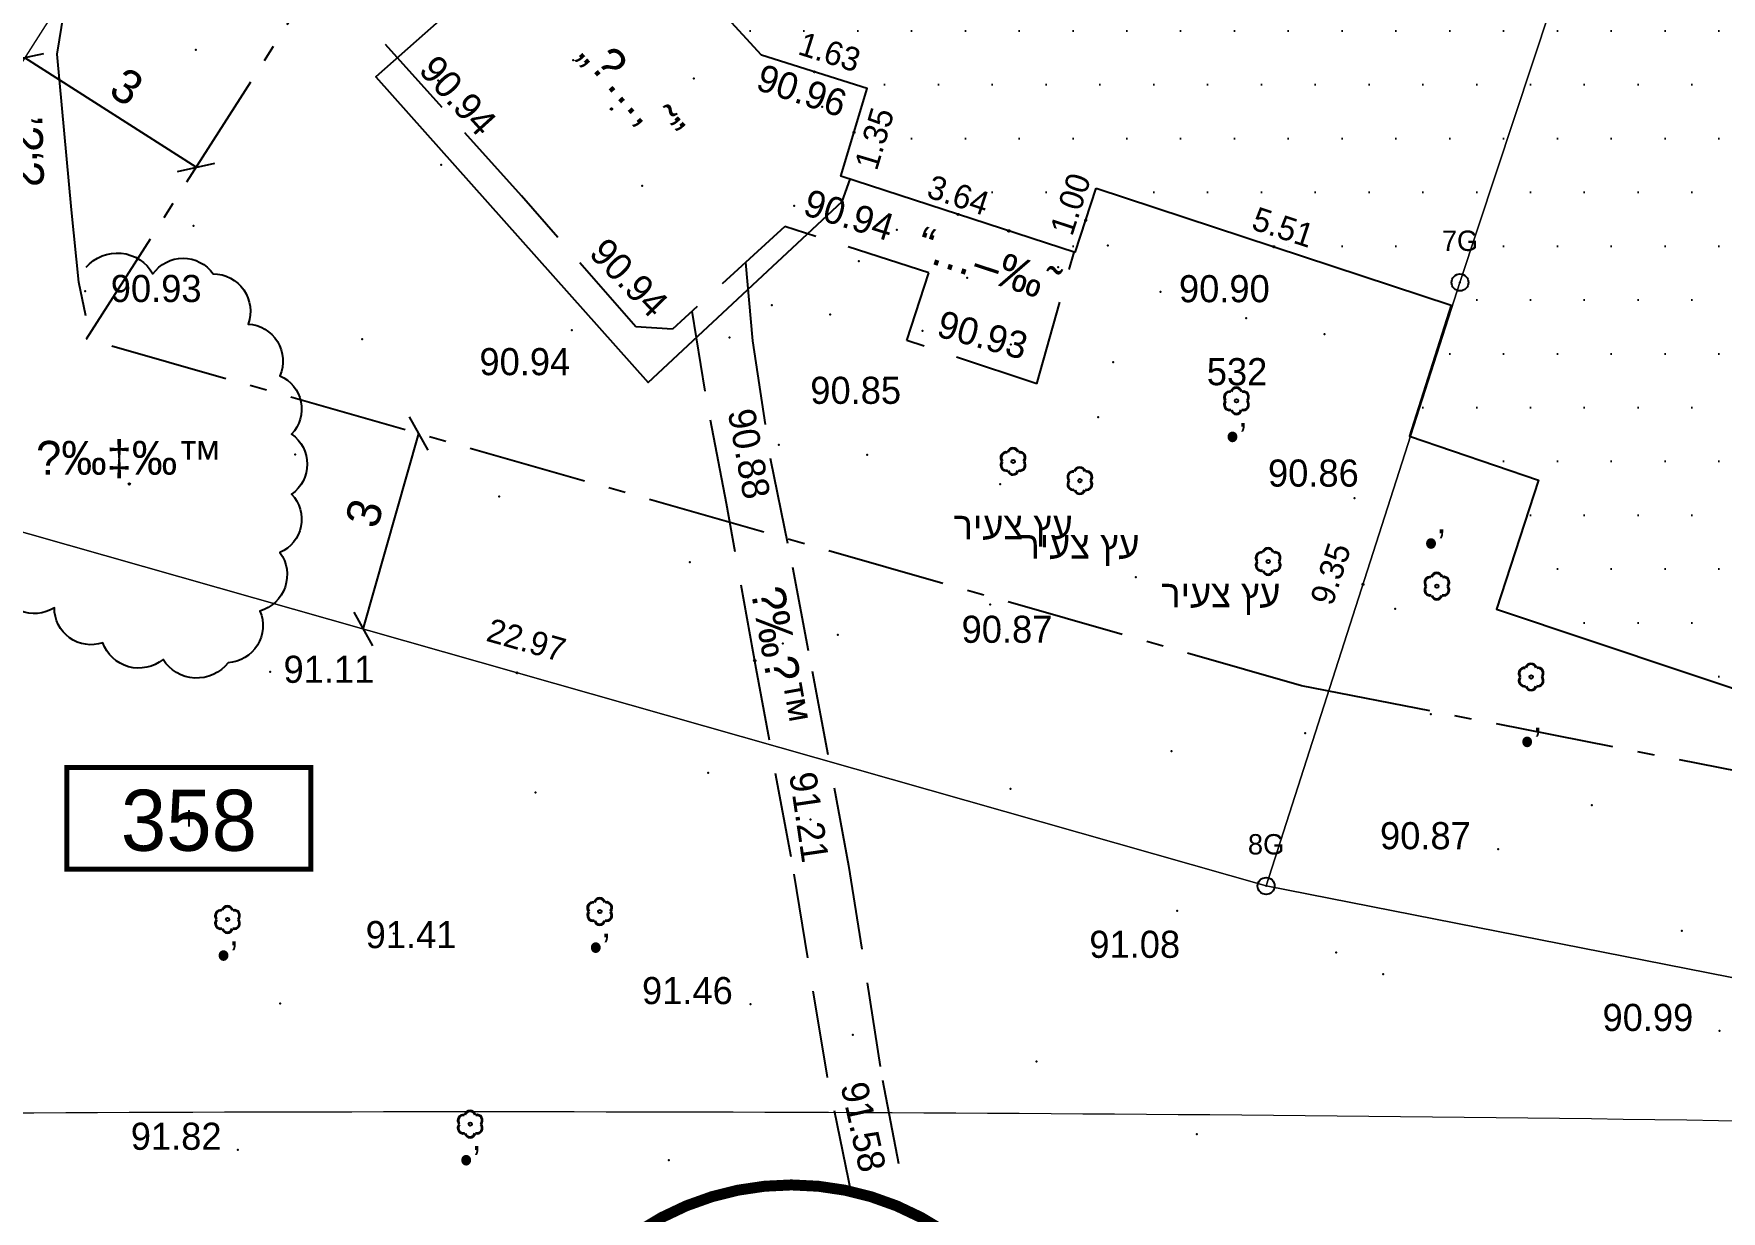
# Model space of a CAD drawing. Extents: x 155532 to 155646, y 598913 to 599004.
# Drawn here: x 155553.4 to 155578.28, y 598945.13 to 598962.5 of the extents above; entities that cross this region are included whole.
import ezdxf
from ezdxf.enums import TextEntityAlignment as Align

# ---------------------------------------------------------------- set-up
doc = ezdxf.new("R2010")
doc.units = 0
doc.header["$LTSCALE"] = 0.25
doc.linetypes.add('DASHED', pattern=[7, 5, -2])
doc.linetypes.add('KB', pattern=[11, 7, -1.5, 1, -1.5])
doc.layers.get('0').update_dxf_attribs({"linetype": 'CONTINUOUS'})
doc.layers.get('DEFPOINTS').update_dxf_attribs({"linetype": 'CONTINUOUS'})
for name, color, linetype in [('1-KAVB-DIMP', 3, 'CONTINUOUS'), ('C1609', 7, 'CONTINUOUS'), ('C1611', 6, 'CONTINUOUS'), ('C1692', 7, 'CONTINUOUS'), ('M1010', 240, 'CONTINUOUS'), ('M1502', 15, 'CONTINUOUS'), ('M2801', 95, 'CONTINUOUS'), ('Mrozeta', 7, 'CONTINUOUS'), ('PCELL', 160, 'CONTINUOUS'), ('SCELLNO', 160, 'CONTINUOUS'), ('srozeta', 7, 'CONTINUOUS')]:
    doc.layers.add(name, color=color, linetype=linetype)
for name, color, linetype, lineweight in [('M2200', 5, 'CONTINUOUS', 25), ('M2208', 34, 'CONTINUOUS', 25), ('M2407', 22, 'DASHED', 25), ('M2606', 84, 'CONTINUOUS', 25)]:
    doc.layers.add(name, color=color, linetype=linetype, lineweight=lineweight)
doc.styles.add('HANIT_TEXT', font='hebtxt')
doc.styles.add('hebtxt', font='hebtxt')
doc.styles.add('MVT-NOS', font='mvt-nos')
doc.styles.add('TRHEBTXT', font='hebtxt.shx')
doc.dimstyles.new('מידות', dxfattribs={"dimtxt": 0.5, "dimasz": 0.4, "dimexe": 1.25, "dimexo": 0.625, "dimgap": 0.2, "dimtad": 1, "dimtxsty": 'TRHEBTXT', "dimblk": 'OBLIQUE', "dimcen": 2.5, "dimse1": 1, "dimse2": 1, "dimclrd": 1, "dimclrt": 1, "dimadec": 0, "dimazin": 0, "dimtfac": 1, "dimtmove": 0, "dimatfit": 3, "dimldrblk": 'OBLIQUE', "dimfxl": 1, "dimarcsym": 0})

# ---------------------------------------------------------------- blocks, each defined once
blk = doc.blocks.new('M1502_P')
blk.add_point((0, 0))
at = {"style": 'HANIT_TEXT', "flags": 1}
blk.add_attdef('NAME', text='', height=1.6, dxfattribs=at).set_placement((0, 0.5), align=Align.BOTTOM_CENTER)
at = {"style": 'HANIT_TEXT'}
blk.add_attdef('HEIGHT', text='', height=1.6, dxfattribs=at).set_placement((0, -1), align=Align.TOP_CENTER)
at = {"style": 'HANIT_TEXT', "flags": 1}
blk.add_attdef('MARK', text='', height=1.6, dxfattribs=at).set_placement((0, -3), align=Align.TOP_CENTER)
blk = doc.blocks.new('M2801_E')
blk.add_circle((0, 0), 0.1)
for centre, radius, start, end in [((-0.404, 0.218), 0.341, 79.54762, 220.66756), ((-0.404, 0.218), 0.291, 79.54762, 220.66756), ((-0.011, 0.455), 0.345, 16.98879, 163.38726), ((-0.011, 0.455), 0.295, 16.98879, 163.38726), ((0.398, 0.229), 0.336, 316.98297, 103.51554), ((0.398, 0.229), 0.286, 316.98297, 103.51554), ((-0.401, -0.224), 0.342, 140.07378, 283.84502), ((-0.401, -0.224), 0.292, 140.07378, 283.84502), ((-0.008, -0.48), 0.32, 193.68325, 346.6724), ((-0.008, -0.48), 0.27, 193.68325, 346.6724), ((0.399, -0.231), 0.336, 253.47409, 43.39426), ((0.399, -0.231), 0.286, 253.47409, 43.39426)]:
    blk.add_arc(centre, radius, start, end)
at = {"style": 'HANIT_TEXT'}
blk.add_attdef('NAME', text='', height=1.6, dxfattribs=at).set_placement((0, 0.5), align=Align.BOTTOM_CENTER)
at = {"style": 'HANIT_TEXT', "flags": 1}
for tag, p in [('HEIGHT', (0, -1)), ('DIAMETER', (0, -5)), ('TOP_DIAMETER', (0, -7)), ('TYPE', (0, -9))]:
    blk.add_attdef(tag, text='', height=1.6, dxfattribs=at).set_placement(p, align=Align.TOP_CENTER)
at = {"style": 'HANIT_TEXT'}
blk.add_attdef('MARK', text='', height=1.6, dxfattribs=at).set_placement((0, -3), align=Align.TOP_CENTER)
blk = doc.blocks.new('CELLNO')
at = {"color": 2}
for points in [[(-0.4, 0), (0.4, 0)], [(0, 0.4), (0, -0.4)]]:
    blk.add_lwpolyline(points, dxfattribs=at)
at = {"layer": 'SCELLNO', "const_width": 0.25}
blk.add_lwpolyline([(6, 2.5), (-6, 2.5), (-6, -2.5), (6, -2.5)], close=True, dxfattribs=at)
at = {"layer": 'SCELLNO', "style": 'MVT-NOS'}
blk.add_attdef('CELLNO', text='', height=3, dxfattribs=at).set_placement((0, 0), align=Align.MIDDLE)
at = {"layer": 'SCELLNO', "style": 'MVT-NOS', "flags": 1}
for tag, p in [('CODE', (-0.287, -6)), ('AREA', (0.213, -8.967))]:
    blk.add_attdef(tag, text='', height=2.5, dxfattribs=at).set_placement(p, align=Align.CENTER)
blk = doc.blocks.new('C1692')
at = {"color": 255}
blk.add_circle((0, 0), 0.05, dxfattribs=at)
at = {"style": 'hebtxt'}
blk.add_attdef('TEXT', text='', height=2, dxfattribs=at).set_placement((0, 1.5), align=Align.MIDDLE)
blk = doc.blocks.new('C1609')
blk.add_circle((0, 0), 0.04)
at = {"style": 'hebtxt', "width": 10}
blk.add_attdef('CROSS', text='', height=1.4, dxfattribs=at).set_placement((0, 1.5), align=Align.CENTER)
at = {"style": 'hebtxt'}
for tag in ['LEGAL_LENGTH', 'RADIUS']:
    blk.add_attdef(tag, text='', height=1.4, dxfattribs=at).set_placement((0, 1.5), align=Align.CENTER)
at = {"style": 'hebtxt', "flags": 8}
blk.add_attdef('CALC_LENGTH', text='', height=1.4, dxfattribs=at).set_placement((0, -2.716), align=Align.CENTER)
at = {"style": 'hebtxt', "flags": 1}
for tag, p in [('LINE_NAME', (0, -4)), ('TOPO', (0, -5.5)), ('COMMENT', (0, -7))]:
    blk.add_attdef(tag, text='', height=1, dxfattribs=at).set_placement(p, align=Align.MIDDLE_CENTER)
blk = doc.blocks.new('_OBLIQUE')
at = {"color": 0, "linetype": 'ByBlock'}
blk.add_line((-0.5, -0.5), (0.5, 0.5), dxfattribs=at)
blk = doc.blocks.new('*D33')
at = {"layer": '1-KAVB-DIMP', "color": 1, "lineweight": -2, "ltscale": 0.1, "transparency": 16777216}
blk.add_line((155558.253, 598953.717), (155559.075, 598956.602), dxfattribs=at)
at = {"layer": 'DEFPOINTS', "color": 0, "ltscale": 0.1, "transparency": 16777216}
for p in [(155559.075, 598956.602), (155561.345, 598955.956), (155560.524, 598953.071)]:
    blk.add_point(p, dxfattribs=at)
at = {"layer": '1-KAVB-DIMP', "color": 1, "lineweight": -2, "ltscale": 0.1, "transparency": 16777216, "xscale": 0.4, "yscale": 0.4, "zscale": 0.4}
for p, rotation in [((155559.075, 598956.602), 74.1132208754407), ((155558.253, 598953.717), 254.1132208754407)]:
    blk.add_blockref('_OBLIQUE', p, dxfattribs=dict(at, rotation=rotation))
at = {"layer": '1-KAVB-DIMP', "color": 1, "lineweight": 0, "ltscale": 0.1, "transparency": 16777216, "insert": (155558.272, 598955.427), "char_height": 0.5, "attachment_point": 5, "rotation": 74.1132, "style": 'TRHEBTXT'}
blk.add_mtext('3', dxfattribs=at)
blk = doc.blocks.new('rozeta')
at = {"layer": 'Mrozeta', "const_width": 0.25}
blk.add_lwpolyline([(6.25, 0, 1), (-6.25, 0, 1)], format="xyb", close=True, dxfattribs=at)
for points in [[(4.419, -4.419), (-4.419, 4.419)], [(4.419, 4.419), (-4.419, -4.419)]]:
    blk.add_lwpolyline(points, dxfattribs=at)
at = {"layer": 'Mrozeta', "style": 'MVT-NOS'}
blk.add_attdef('ROADNO', text='', height=2.5, dxfattribs=at).set_placement((-0.01, 4.016), align=Align.MIDDLE)
blk.add_attdef('KBL', text='', height=2.5, dxfattribs=at).set_placement((-2.129, 0.043), align=Align.MIDDLE_RIGHT)
blk.add_attdef('KBR', text='', height=2.5, dxfattribs=at).set_placement((1.906, 0.043), align=Align.MIDDLE_LEFT)
blk.add_attdef('WIDTH', text='', height=2.5, dxfattribs=at).set_placement((-0.01, -5.062), align=Align.CENTER)
blk = doc.blocks.new('*D34')
at = {"layer": '1-KAVB-DIMP', "color": 1, "lineweight": -2, "ltscale": 0.1, "transparency": 16777216}
blk.add_line((155555.791, 598960.529), (155553.262, 598962.143), dxfattribs=at)
at = {"layer": 'DEFPOINTS', "color": 0, "ltscale": 0.1, "transparency": 16777216}
for p in [(155553.262, 598962.143), (155551.646, 598959.611), (155554.174, 598957.997)]:
    blk.add_point(p, dxfattribs=at)
at = {"layer": '1-KAVB-DIMP', "color": 1, "lineweight": -2, "ltscale": 0.1, "transparency": 16777216, "xscale": 0.4, "yscale": 0.4, "zscale": 0.4}
for p, rotation in [((155553.262, 598962.143), 147.4523333960417), ((155555.791, 598960.529), 327.4523333960417)]:
    blk.add_blockref('_OBLIQUE', p, dxfattribs=dict(at, rotation=rotation))
at = {"layer": '1-KAVB-DIMP', "color": 1, "lineweight": 0, "ltscale": 0.1, "transparency": 16777216, "insert": (155554.768, 598961.716), "char_height": 0.5, "attachment_point": 5, "rotation": 327.4523, "style": 'TRHEBTXT'}
blk.add_mtext('3', dxfattribs=at)
blk = doc.blocks.new('C1611')
blk.add_circle((0, 0), 0.5)
at = {"color": 255}
blk.add_point((0, 0), dxfattribs=at)
at = {"style": 'hebtxt'}
blk.add_attdef('POINT_NAME', text='', height=1.2, dxfattribs=at).set_placement((0, 1.5), align=Align.BOTTOM_CENTER)
blk.add_attdef('MARK_DESC', text='', height=1.2, dxfattribs=at).set_placement((0, -1.507), align=Align.TOP_CENTER)
at = {"style": 'hebtxt', "flags": 1}
for tag, p in [('MARK', (0, -4.223)), ('CLASS', (0, -5.723)), ('SOURCE', (0, -7.223)), ('TOPO', (0, -8.723)), ('HEIGHT', (0, -10.223)), ('COMMENT', (0, -11.723))]:
    blk.add_attdef(tag, text='', height=1, dxfattribs=at).set_placement(p, align=Align.MIDDLE)

msp = doc.modelspace()

# ---------------------------------------------------------------- hatches: boundary and pattern name
h = msp.add_hatch()
h.set_pattern_fill('DOTS', color=256, scale=0.5)
h.set_pattern_definition([(0, (86.988, -19.4652), (0.396875, 0.79375), [0, -0.79375])])
h.paths.add_polyline_path([(155583.448, 598969.467), (155578.638, 598971.063), (155577.513, 598967.747), (155578.229, 598967.49), (155577.682, 598965.889), (155572.4, 598967.659), (155572.431, 598967.753), (155572.226, 598967.822), (155571.948, 598966.915), (155570.835, 598967.277), (155571.04, 598967.89), (155568.558, 598970.696), (155568.502, 598970.646), (155568.36, 598970.808), (155565.854, 598968.584), (155563.582, 598971.144), (155561.865, 598969.664), (155561.906, 598969.605), (155558.236, 598966.34), (155560.591, 598963.721), (155561.759, 598964.77), (155564.13, 598962.182), (155565.686, 598961.691), (155565.3, 598960.398), (155568.756, 598959.27), (155569.066, 598960.22), (155574.302, 598958.493), (155573.651, 598956.571), (155575.596, 598955.932), (155574.954, 598954.016), (155581.892, 598951.692), (155582.632, 598953.965), (155585.239, 598953.391), (155588.57, 598965.161), (155586.68, 598964.797), (155586.645, 598964.81), (155583.173, 598964.093), (155581.719, 598964.507)])

# ---------------------------------------------------------------- linework, layer by layer
at = {"layer": 'M1010', "linetype": 'KB'}
msp.add_lwpolyline([(155584.779, 598950.388), (155572.271, 598952.847), (155572.271, 598952.847), (155572.094, 598952.881), (155554.174, 598957.997), (155558.364, 598964.561), (155557.408, 598965.665), (155557.408, 598965.665), (155563.099, 598974.583), (155563.099, 598974.583, -0.394685), (155567.069, 598975.6), (155567.069, 598975.6, 0.04028), (155578.307, 598970.544), (155578.576, 598971.356), (155589.318, 598967.738)], format="xyb", dxfattribs=at)
at = {"layer": 'M2200'}
for points in [[(155568.756, 598959.27), (155569.066, 598960.22)], [(155569.066, 598960.22), (155574.302, 598958.493), (155573.683, 598956.56), (155575.59, 598955.913), (155574.966, 598954.012), (155581.892, 598951.692), (155582.632, 598953.965), (155585.239, 598953.391), (155585.272, 598953.383)]]:
    msp.add_lwpolyline(points, dxfattribs=at)
msp.add_polyline3d([(155568.756, 598959.27, 93.043), (155565.3, 598960.398, 92.885), (155565.686, 598961.691, 93.073), (155564.13, 598962.182, 92.443), (155561.759, 598964.77, 93.096), (155560.591, 598963.721, 92.346), (155558.236, 598966.34, 93.075), (155561.906, 598969.605, 93.073), (155561.865, 598969.663, 92.266), (155563.582, 598971.144, 93.183), (155565.851, 598968.587, 92.277)], dxfattribs=at)
at = {"layer": 'M2208'}
msp.add_polyline3d([(155560.566, 598963.748, 95.365), (155558.441, 598961.862, 95.365), (155562.459, 598957.352, 94.673), (155565.317, 598960.025, 95.59), (155565.437, 598960.354, 96.591)], dxfattribs=at)
at = {"layer": 'M2407'}
for p, q in [((155568.189, 598957.335, 92.205), (155568.738, 598959.276, 92.374)), ((155568.189, 598957.335, 92.307), (155566.273, 598957.973, 92.327))]:
    msp.add_line(p, q, dxfattribs=at)
for points in [[(155566.273, 598957.973, 92.379), (155566.597, 598958.971, 92.335), (155564.473, 598959.653, 92.334), (155562.815, 598958.14, 92.279), (155562.274, 598958.177, 92.34), (155560.588, 598960.107, 92.327), (155557.695, 598963.331, 92.311)], [(155563.894, 598959.125, 92.287), (155563.997, 598957.969, 92.287), (155564.26, 598956.211, 92.256), (155564.584, 598954.63, 92.307), (155564.876, 598953.095, 92.405), (155565.414, 598950.229, 92.644), (155565.913, 598947.061, 92.87), (155566.205, 598945.543, 92.997)], [(155565.458, 598945.386, 93.022), (155565.096, 598947.14, 92.894), (155564.566, 598950.359, 92.645), (155564.049, 598953.135, 92.405), (155563.611, 598955.571, 92.277), (155563.296, 598957.226, 92.244), (155563.105, 598958.405, 92.304)]]:
    msp.add_polyline3d(points, dxfattribs=at)
at = {"layer": 'M2606'}
msp.add_polyline3d([(155554.165, 598958.338, 92.32), (155554.062, 598958.832, 92.359), (155553.952, 598959.903, 92.311), (155553.741, 598962.2, 92.317), (155554.07, 598964.227, 92.197), (155554.963, 598965.57, 92.236), (155556.343, 598967.479, 92.245), (155557.934, 598968.956, 92.159), (155559.032, 598970.428, 92.172), (155560.052, 598971.677, 92.119)], dxfattribs=at)
at = {"layer": 'M2801'}
msp.add_lwpolyline([(155554.169, 598959.054, -0.520567), (155555.154, 598958.956, -0.520567), (155555.154, 598958.956, -0.520567), (155556.041, 598958.956, -0.520567), (155556.041, 598958.956, -0.520567), (155556.558, 598958.217, -0.520567), (155556.558, 598958.217, -0.520567), (155557.026, 598957.454, -0.520567), (155557.026, 598957.454, -0.520567), (155557.198, 598956.592, -0.520567), (155557.198, 598956.592, -0.520567), (155557.198, 598955.706, -0.520567), (155557.198, 598955.706, -0.520567), (155557.026, 598954.845, -0.520567), (155557.026, 598954.845, -0.520567), (155556.731, 598953.983, -0.520567), (155556.731, 598953.983, -0.520567), (155556.263, 598953.22, -0.520567), (155556.263, 598953.22, -0.520567), (155555.302, 598953.269, -0.520567), (155555.302, 598953.269, -0.520567), (155554.415, 598953.516, -0.520567), (155554.415, 598953.516, -0.520567), (155553.701, 598954.032, -0.520567), (155553.701, 598954.032, -0.520567), (155552.864, 598954.377, -0.520567)], format="xyb", dxfattribs=at)
at = {"layer": 'PCELL', "lineweight": 0}
msp.add_lwpolyline([(155579.25, 598973.393), (155574.43, 598958.83), (155571.57, 598949.927), (155549.478, 598956.214), (155562.305, 598976.312), (155563.039, 598977.212), (155563.52, 598977.622), (155564.049, 598977.969), (155564.617, 598978.246), (155565.215, 598978.449), (155565.835, 598978.575), (155566.465, 598978.622), (155567.097, 598978.589), (155567.719, 598978.476), (155568.321, 598978.286), (155568.896, 598978.022), (155571.082, 598976.886), (155573.305, 598975.823), (155575.56, 598974.832)], close=True, dxfattribs=at)
msp.add_lwpolyline([(155582.437, 598947.791), (155571.57, 598949.927), (155574.43, 598958.83), (155579.25, 598973.393), (155581.582, 598972.597), (155583.938, 598971.876), (155586.316, 598971.232), (155588.714, 598970.666), (155589.861, 598970.443)], dxfattribs=at)
msp.add_lwpolyline([(155581.992, 598946.406, 0.005814), (155551.992, 598946.569, -0.562877), (155548.217, 598954.239), (155549.478, 598956.214), (155571.57, 598949.927), (155582.437, 598947.791)], format="xyb", dxfattribs=at)

# ---------------------------------------------------------------- block references
at = {"layer": 'C1609'}
ref = msp.add_blockref('C1609', (155564.908, 598961.937), dxfattribs=dict(at, xscale=0.25, yscale=0.25, zscale=0.25, rotation=342.5082427097962))
ref.add_attrib('CALC_LENGTH', '1.63', dxfattribs={"layer": '0', "height": 0.35, "rotation": 342.5082, "style": 'hebtxt'}).set_placement((155565.082, 598962.064), align=Align.CENTER)
ref = msp.add_blockref('C1609', (155565.493, 598961.045), dxfattribs=dict(at, xscale=0.25, yscale=0.25, zscale=0.25, rotation=253.3537690389977))
ref.add_attrib('CALC_LENGTH', '1.35', dxfattribs={"layer": '0', "height": 0.35, "rotation": 73.3538, "style": 'hebtxt'}).set_placement((155565.96, 598960.902), align=Align.CENTER)
ref = msp.add_blockref('C1609', (155567.028, 598959.834), dxfattribs=dict(at, xscale=0.25, yscale=0.25, zscale=0.25, rotation=341.9215453473071))
ref.add_attrib('CALC_LENGTH', '3.64', dxfattribs={"layer": '0', "height": 0.35, "rotation": 341.9215, "style": 'hebtxt'}).set_placement((155566.978, 598959.952), align=Align.CENTER)
ref = msp.add_blockref('C1609', (155568.911, 598959.745), dxfattribs=dict(at, xscale=0.25, yscale=0.25, zscale=0.25, rotation=71.92154534905538))
ref.add_attrib('CALC_LENGTH', '1.00', dxfattribs={"layer": '0', "height": 0.35, "rotation": 71.9215, "style": 'hebtxt'}).set_placement((155568.851, 598959.932), align=Align.CENTER)
ref = msp.add_blockref('C1609', (155571.684, 598959.356), dxfattribs=dict(at, xscale=0.25, yscale=0.25, zscale=0.25, rotation=341.7526588458932))
ref.add_attrib('CALC_LENGTH', '5.51', dxfattribs={"layer": '0', "height": 0.35, "rotation": 341.7527, "style": 'hebtxt'}).set_placement((155571.768, 598959.479), align=Align.CENTER)
ref = msp.add_blockref('C1609', (155573, 598954.378), dxfattribs=dict(at, xscale=0.25, yscale=0.25, zscale=0.25, rotation=252.189503612018))
ref.add_attrib('CALC_LENGTH', '9.35', dxfattribs={"layer": '0', "height": 0.35, "rotation": 432.1895, "style": 'hebtxt'}).set_placement((155572.687, 598954.479), align=Align.CENTER)
ref = msp.add_blockref('C1609', (155560.524, 598953.071), dxfattribs=dict(at, xscale=0.25, yscale=0.25, zscale=0.25, rotation=164.113212905908))
ref.add_attrib('CALC_LENGTH', '22.97', dxfattribs={"layer": '0', "height": 0.35, "rotation": 344.1132, "style": 'hebtxt'}).set_placement((155560.614, 598953.387), align=Align.CENTER)
at = {"layer": 'C1611', "xscale": 0.25, "yscale": 0.25, "zscale": 0.25}
for p, values in [((155574.43, 598958.83), {'POINT_NAME': '7G'}), ((155571.57, 598949.927), {'POINT_NAME': '8G'})]:
    msp.add_blockref('C1611', p, dxfattribs=at).add_auto_attribs(values)
at = {"layer": 'C1692', "xscale": 0.25, "yscale": 0.25, "zscale": 0.25}
for p, rotation, values in [((155561.915, 598961.389), 311.6931144515485, {'TEXT': '„\x8c…‚˜”'}), ((155552.865, 598960.864), 271.4347294417648, {'TEXT': '„’\x8c‘\x8e'}), ((155564.029, 598953.25), 280.1972602134692, {'TEXT': '\x8c‰\x81™'})]:
    msp.add_blockref('C1692', p, dxfattribs=dict(at, rotation=rotation)).add_auto_attribs(values)
at = {"layer": 'C1692'}
ref = msp.add_blockref('C1692', (155567.776, 598959.59), dxfattribs=dict(at, xscale=0.25, yscale=0.25, zscale=0.25, rotation=341.9215453473071))
ref.add_attrib('TEXT', '“…–‰˜', dxfattribs={"layer": '0', "height": 0.5, "rotation": 341.9215, "style": 'hebtxt'}).set_placement((155567.471, 598959.105), align=Align.MIDDLE)
at = {"layer": 'C1692', "xscale": 0.25, "yscale": 0.25, "zscale": 0.25}
msp.add_blockref('C1692', (155554.805, 598955.856), dxfattribs=at).add_auto_attribs({'TEXT': '\x8d‰‡‰™'})
at = {"layer": 'M1502', "xscale": 0.25, "yscale": 0.25, "zscale": 0.25}
for p in [(155555.787, 598962.262, 90.872), (155561.352, 598962.107, 90.949), (155563.13, 598961.84, 90.955), (155559.406, 598960.567, 90.919), (155562.367, 598960.255, 90.945), (155564.61, 598959.96, 90.946), (155555.752, 598959.664, 90.891), (155569.238, 598959.374, 90.996), (155565.564, 598959.146, 90.87), (155568.502, 598959.056, 90.927), (155567.16, 598958.897, 90.938), (155564.282, 598958.494, 90.882), (155570.015, 598958.69, 90.9), (155565.139, 598958.356, 90.889), (155558.237, 598957.991, 90.917), (155563.658, 598958.019, 90.901), (155566.505, 598958.115, 90.942), (155572.431, 598958.068, 90.824), (155569.315, 598957.653, 90.918), (155569.095, 598956.845, 90.82), (155557.252, 598956.294, 91.524), (155564.382, 598956.436, 90.874), (155565.688, 598956.289, 90.839), (155567.65, 598955.854, 90.819), (155560.262, 598955.67, 90.925), (155563.073, 598954.703, 90.932), (155569.648, 598954.482, 90.862), (155573.474, 598954.015, 90.916), (155564.445, 598953.504, 90.983), (155565.252, 598953.633, 91.005), (155574.001, 598952.461, 90.972), (155572.146, 598952.179, 90.951), (155570.174, 598951.914, 90.973), (155563.342, 598951.598, 91.237), (155560.796, 598951.308, 91.284), (155567.803, 598951.361, 91.024), (155576.372, 598951.117, 90.93), (155577.703, 598949.265, 90.841), (155572.604, 598948.947, 90.999), (155573.297, 598948.625, 91.015), (155557.032, 598948.193, 91.457), (155565.477, 598947.732, 91.449), (155568.183, 598947.338, 91.456), (155570.551, 598946.268, 91.567), (155562.761, 598945.882, 91.628)]:
    msp.add_blockref('M1502_P', p, dxfattribs=at)
at = {"layer": 'M1502'}
ref = msp.add_blockref('M1502_P', (155559.359, 598961.809, 90.94), dxfattribs=dict(at, xscale=0.25, yscale=0.25, zscale=0.25))
ref.add_attrib('HEIGHT', '90.94', dxfattribs={"layer": '0', "height": 0.4, "rotation": 312.2378, "style": 'HANIT_TEXT'}).set_placement((155559.802, 598961.723, 92.33), align=Align.TOP_CENTER)
ref = msp.add_blockref('M1502_P', (155565.024, 598961.421, 90.96), dxfattribs=dict(at, xscale=0.25, yscale=0.25, zscale=0.25))
ref.add_attrib('HEIGHT', '90.96', dxfattribs={"layer": '0', "height": 0.4, "rotation": 341.711, "style": 'HANIT_TEXT'}).set_placement((155564.786, 598961.852, 92.35), align=Align.TOP_CENTER)
ref = msp.add_blockref('M1502_P', (155566.126, 598959.608, 90.939), dxfattribs=dict(at, xscale=0.25, yscale=0.25, zscale=0.25))
ref.add_attrib('HEIGHT', '90.94', dxfattribs={"layer": '0', "height": 0.4, "rotation": 342.6919, "style": 'HANIT_TEXT'}).set_placement((155565.479, 598960.017, 92.329), align=Align.TOP_CENTER)
ref = msp.add_blockref('M1502_P', (155562.581, 598958.479, 90.936), dxfattribs=dict(at, xscale=0.25, yscale=0.25, zscale=0.25))
ref.add_attrib('HEIGHT', '90.94', dxfattribs={"layer": '0', "height": 0.4, "rotation": 314.0635, "style": 'HANIT_TEXT'}).set_placement((155562.32, 598959.041, 92.326), align=Align.TOP_CENTER)
ref = msp.add_blockref('M1502_P', (155554.156, 598958.703, 90.926), dxfattribs=dict(at, xscale=0.25, yscale=0.25, zscale=0.25))
ref.add_attrib('HEIGHT', '90.93', dxfattribs={"layer": '0', "height": 0.4, "rotation": 360, "style": 'HANIT_TEXT'}).set_placement((155555.201, 598958.941, 92.316), align=Align.TOP_CENTER)
ref = msp.add_blockref('M1502_P', (155571.274, 598958.301, 90.901), dxfattribs=dict(at, xscale=0.25, yscale=0.25, zscale=0.25))
ref.add_attrib('HEIGHT', '90.90', dxfattribs={"layer": '0', "height": 0.4, "rotation": 360, "style": 'HANIT_TEXT'}).set_placement((155570.955, 598958.938, 92.291), align=Align.TOP_CENTER)
ref = msp.add_blockref('M1502_P', (155567.807, 598957.914, 90.932), dxfattribs=dict(at, xscale=0.25, yscale=0.25, zscale=0.25))
ref.add_attrib('HEIGHT', '90.93', dxfattribs={"layer": '0', "height": 0.4, "rotation": 344.7279, "style": 'HANIT_TEXT'}).set_placement((155567.443, 598958.249, 92.322), align=Align.TOP_CENTER)
ref = msp.add_blockref('M1502_P', (155561.332, 598958.128, 90.938), dxfattribs=dict(at, xscale=0.25, yscale=0.25, zscale=0.25))
ref.add_attrib('HEIGHT', '90.94', dxfattribs={"layer": '0', "height": 0.4, "rotation": 360, "style": 'HANIT_TEXT'}).set_placement((155560.638, 598957.862, 92.328), align=Align.TOP_CENTER)
ref = msp.add_blockref('M1502_P', (155565.937, 598957.405, 90.851), dxfattribs=dict(at, xscale=0.25, yscale=0.25, zscale=0.25))
ref.add_attrib('HEIGHT', '90.85', dxfattribs={"layer": '0', "height": 0.4, "rotation": 360, "style": 'HANIT_TEXT'}).set_placement((155565.518, 598957.439, 92.241), align=Align.TOP_CENTER)
ref = msp.add_blockref('M1502_P', (155563.927, 598955.955, 90.876), dxfattribs=dict(at, xscale=0.25, yscale=0.25, zscale=0.25))
ref.add_attrib('HEIGHT', '90.88', dxfattribs={"layer": '0', "height": 0.4, "rotation": 280.3297, "style": 'HANIT_TEXT'}).set_placement((155564.143, 598956.339, 92.266), align=Align.TOP_CENTER)
ref = msp.add_blockref('M1502_P', (155572.876, 598955.65, 90.865), dxfattribs=dict(at, xscale=0.25, yscale=0.25, zscale=0.25))
ref.add_attrib('HEIGHT', '90.86', dxfattribs={"layer": '0', "height": 0.4, "rotation": 360, "style": 'HANIT_TEXT'}).set_placement((155572.268, 598956.218, 92.255), align=Align.TOP_CENTER)
ref = msp.add_blockref('M1502_P', (155567.503, 598954.08, 90.874), dxfattribs=dict(at, xscale=0.25, yscale=0.25, zscale=0.25))
ref.add_attrib('HEIGHT', '90.87', dxfattribs={"layer": '0', "height": 0.4, "rotation": 360, "style": 'HANIT_TEXT'}).set_placement((155567.749, 598953.914, 92.264), align=Align.TOP_CENTER)
ref = msp.add_blockref('M1502_P', (155556.884, 598953.086, 91.115), dxfattribs=dict(at, xscale=0.25, yscale=0.25, zscale=0.25))
ref.add_attrib('HEIGHT', '91.11', dxfattribs={"layer": '0', "height": 0.4, "rotation": 360, "style": 'HANIT_TEXT'}).set_placement((155557.749, 598953.324, 92.505), align=Align.TOP_CENTER)
ref = msp.add_blockref('M1502_P', (155564.852, 598950.908, 91.206), dxfattribs=dict(at, xscale=0.25, yscale=0.25, zscale=0.25))
ref.add_attrib('HEIGHT', '91.21', dxfattribs={"layer": '0', "height": 0.4, "rotation": 278.3452, "style": 'HANIT_TEXT'}).set_placement((155565.029, 598950.973, 92.596), align=Align.TOP_CENTER)
ref = msp.add_blockref('M1502_P', (155574.994, 598950.469, 90.873), dxfattribs=dict(at, xscale=0.25, yscale=0.25, zscale=0.25))
ref.add_attrib('HEIGHT', '90.87', dxfattribs={"layer": '0', "height": 0.4, "rotation": 360, "style": 'HANIT_TEXT'}).set_placement((155573.92, 598950.869, 92.263), align=Align.TOP_CENTER)
ref = msp.add_blockref('M1502_P', (155570.261, 598949.559, 91.081), dxfattribs=dict(at, xscale=0.25, yscale=0.25, zscale=0.25))
ref.add_attrib('HEIGHT', '91.08', dxfattribs={"layer": '0', "height": 0.4, "rotation": 360, "style": 'HANIT_TEXT'}).set_placement((155569.633, 598949.267, 92.471), align=Align.TOP_CENTER)
ref = msp.add_blockref('M1502_P', (155558.706, 598949.225, 91.414), dxfattribs=dict(at, xscale=0.25, yscale=0.25, zscale=0.25))
ref.add_attrib('HEIGHT', '91.41', dxfattribs={"layer": '0', "height": 0.4, "rotation": 360, "style": 'HANIT_TEXT'}).set_placement((155558.96, 598949.41, 92.804), align=Align.TOP_CENTER)
ref = msp.add_blockref('M1502_P', (155563.967, 598948.184, 91.461), dxfattribs=dict(at, xscale=0.25, yscale=0.25, zscale=0.25))
ref.add_attrib('HEIGHT', '91.46', dxfattribs={"layer": '0', "height": 0.4, "rotation": 360, "style": 'HANIT_TEXT'}).set_placement((155563.036, 598948.584, 92.851), align=Align.TOP_CENTER)
ref = msp.add_blockref('M1502_P', (155578.256, 598947.788, 90.989), dxfattribs=dict(at, xscale=0.25, yscale=0.25, zscale=0.25))
ref.add_attrib('HEIGHT', '90.99', dxfattribs={"layer": '0', "height": 0.4, "rotation": 360, "style": 'HANIT_TEXT'}).set_placement((155577.201, 598948.188, 92.379), align=Align.TOP_CENTER)
ref = msp.add_blockref('M1502_P', (155565.795, 598945.806, 91.582), dxfattribs=dict(at, xscale=0.25, yscale=0.25, zscale=0.25))
ref.add_attrib('HEIGHT', '91.58', dxfattribs={"layer": '0', "height": 0.4, "rotation": 282.4275, "style": 'HANIT_TEXT'}).set_placement((155565.827, 598946.417, 92.972), align=Align.TOP_CENTER)
ref = msp.add_blockref('M1502_P', (155556.408, 598946.035, 91.818), dxfattribs=dict(at, xscale=0.25, yscale=0.25, zscale=0.25))
ref.add_attrib('HEIGHT', '91.82', dxfattribs={"layer": '0', "height": 0.4, "rotation": 360, "style": 'HANIT_TEXT'}).set_placement((155555.496, 598946.435, 93.208), align=Align.TOP_CENTER)
at = {"layer": 'M2801'}
ref = msp.add_blockref('M2801_E', (155571.134, 598957.084, 91.061), dxfattribs=dict(at, xscale=0.25, yscale=0.25, zscale=0.25))
ref.add_attrib('NAME', '532', dxfattribs={"layer": '0', "height": 0.4, "rotation": 360, "style": 'HANIT_TEXT'}).set_placement((155571.142, 598957.194, 92.451), align=Align.BOTTOM_CENTER)
ref.add_attrib('MARK', '•’', dxfattribs={"layer": '0', "height": 0.4, "rotation": 360, "style": 'HANIT_TEXT'}).set_placement((155571.134, 598956.759, 92.451), align=Align.TOP_CENTER)
at = {"layer": 'M2801', "xscale": 0.25, "yscale": 0.25, "zscale": 0.25}
for p, values in [((155567.84, 598956.19), {'MARK': 'ריעצ ץע'}), ((155568.825, 598955.906), {'MARK': 'ריעצ ץע'}), ((155575.48, 598953.01, 90.83), {'MARK': '•’'})]:
    msp.add_blockref('M2801_E', p, dxfattribs=at).add_auto_attribs(values)
at = {"layer": 'M2801'}
ref = msp.add_blockref('M2801_E', (155574.09, 598954.35, 90.81), dxfattribs=dict(at, xscale=0.25, yscale=0.25, zscale=0.25))
ref.add_attrib('MARK', '•’', dxfattribs={"layer": '0', "height": 0.4, "style": 'HANIT_TEXT'}).set_placement((155574.062, 598955.186, 90.81), align=Align.TOP_CENTER)
ref = msp.add_blockref('M2801_E', (155571.602, 598954.714, 91.009), dxfattribs=dict(at, xscale=0.25, yscale=0.25, zscale=0.25))
ref.add_attrib('MARK', 'ריעצ ץע', dxfattribs={"layer": '0', "height": 0.4, "rotation": 360, "style": 'HANIT_TEXT'}).set_placement((155570.903, 598954.436, 92.399), align=Align.TOP_CENTER)
ref = msp.add_blockref('M2801_E', (155556.254, 598949.433, 93.169), dxfattribs=dict(at, xscale=0.25, yscale=0.25, zscale=0.25))
ref.add_attrib('MARK', '•’', dxfattribs={"layer": '0', "height": 0.4, "rotation": 360, "style": 'HANIT_TEXT'}).set_placement((155556.254, 598949.108, 94.559), align=Align.TOP_CENTER)
ref = msp.add_blockref('M2801_E', (155561.744, 598949.55, 91.963), dxfattribs=dict(at, xscale=0.25, yscale=0.25, zscale=0.25))
ref.add_attrib('MARK', '•’', dxfattribs={"layer": '0', "height": 0.4, "rotation": 360, "style": 'HANIT_TEXT'}).set_placement((155561.744, 598949.225, 93.353), align=Align.TOP_CENTER)
ref = msp.add_blockref('M2801_E', (155559.833, 598946.414, 93.093), dxfattribs=dict(at, xscale=0.25, yscale=0.25, zscale=0.25))
ref.add_attrib('MARK', '•’', dxfattribs={"layer": '0', "height": 0.4, "rotation": 360, "style": 'HANIT_TEXT'}).set_placement((155559.833, 598946.089, 94.483), align=Align.TOP_CENTER)
at = {"layer": 'SCELLNO', "lineweight": 0}
ref = msp.add_blockref('CELLNO', (155555.684, 598950.926), dxfattribs=dict(at, xscale=0.3, yscale=0.3, zscale=0.3))
ref.add_attrib('CELLNO', '358', dxfattribs={"height": 0.9, "style": 'MVT-NOS'}).set_placement((155555.684, 598950.446), align=Align.CENTER)
at = {"layer": 'srozeta', "lineweight": 0}
ref = msp.add_blockref('rozeta', (155564.57, 598941.467), dxfattribs=dict(at, xscale=0.6480000000000002, yscale=0.6480000000000002, zscale=0.6480000000000002, rotation=90))
ref.add_attrib('ROADNO', '10', dxfattribs={"height": 1.5, "rotation": 90, "style": 'MVT-NOS'}).set_placement((155562.42, 598941.554), align=Align.MIDDLE)
ref.add_attrib('KBR', '5', dxfattribs={"height": 1.5, "rotation": 90, "style": 'MVT-NOS'}).set_placement((155564.515, 598943.937), align=Align.MIDDLE_LEFT)
ref.add_attrib('KBL', '5', dxfattribs={"height": 1.5, "rotation": 90, "style": 'MVT-NOS'}).set_placement((155564.515, 598938.707), align=Align.MIDDLE_RIGHT)
ref.add_attrib('WIDTH', '16', dxfattribs={"height": 1.5, "rotation": 90, "style": 'MVT-NOS'}).set_placement((155567.777, 598941.418), align=Align.CENTER)

# ---------------------------------------------------------------- dimensions: what is measured, and where the dimension line sits
at = {"layer": '1-KAVB-DIMP', "lineweight": 0, "ltscale": 0.1}
dim = msp.add_aligned_dim(p1=(155554.174, 598957.997), p2=(155551.646, 598959.611), distance=-3.004, dimstyle='מידות', dxfattribs=at)
dim.commit()
dim.dimension.update_dxf_attribs({"geometry": '*D34', "text_midpoint": (155554.768, 598961.716)})
dim = msp.add_linear_dim(base=(155559.075, 598956.602), p1=(155560.524, 598953.071), p2=(155561.345, 598955.956), angle=74.1132, dimstyle='מידות', dxfattribs=at)
dim.commit()
dim.dimension.update_dxf_attribs({"geometry": '*D33', "text_midpoint": (155558.705, 598955.304), "dimtype": 161})

doc.saveas('drawing.dxf')
